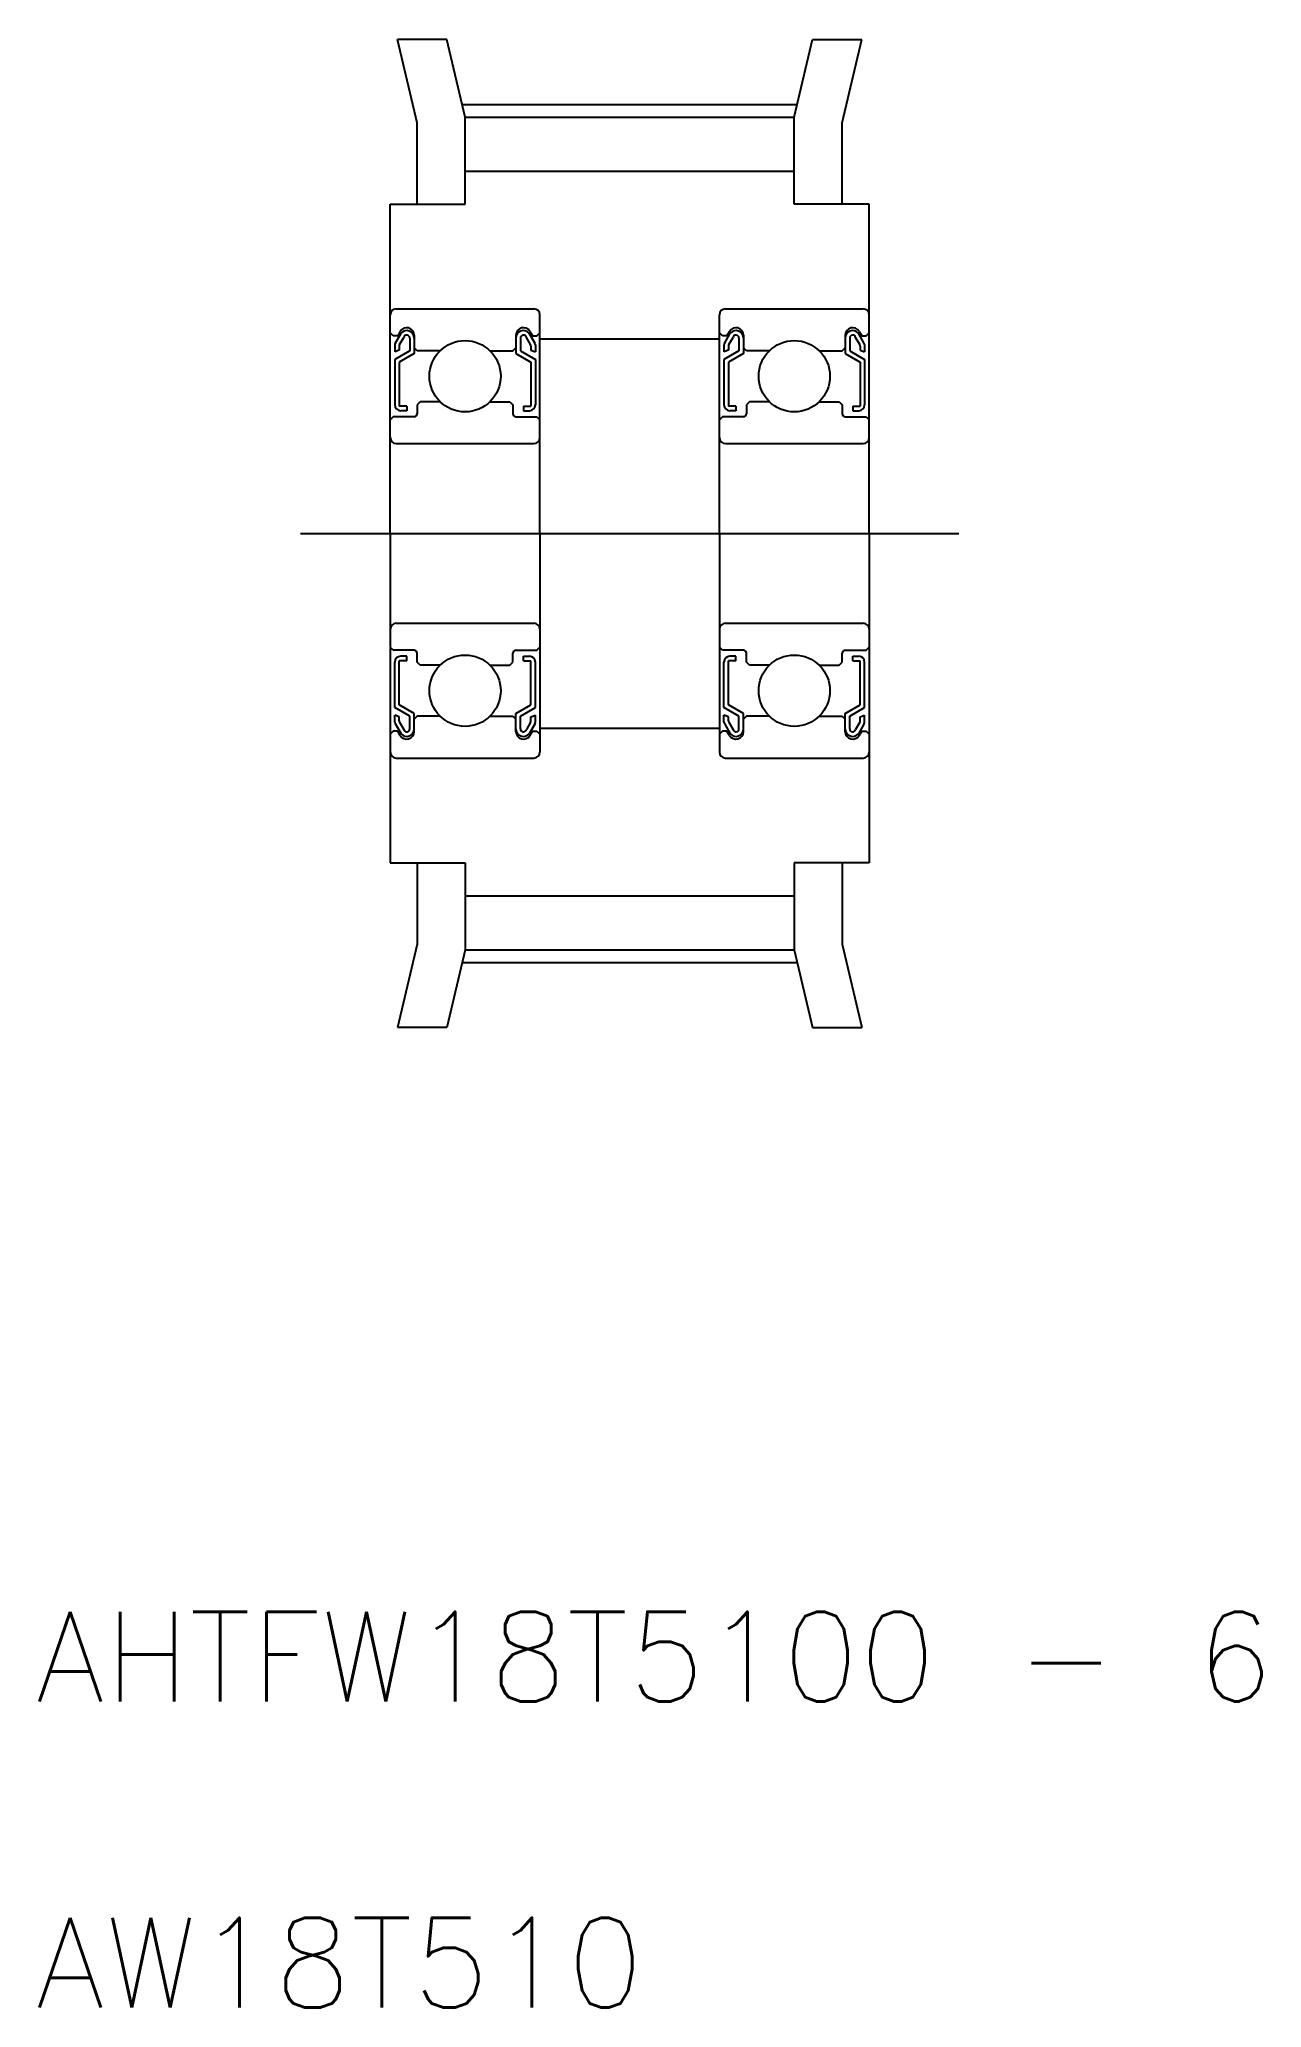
# Model space of a CAD drawing. Extents: x 22 to 62.8, y 0.3 to 66.
import ezdxf
from ezdxf.enums import TextEntityAlignment as Align

# ---------------------------------------------------------------- set-up
doc = ezdxf.new("R2010")
doc.units = 0
doc.linetypes.add('CENTER', pattern=[50.8, 31.75, -6.35, 6.35, -6.35])
doc.layers.get('0').update_dxf_attribs({"linetype": 'CONTINUOUS'})
doc.layers.add('CENTER', color=1, linetype='CONTINUOUS')
doc.styles.get("Standard").update_dxf_attribs({"font": 'txt.shx', "bigfont": 'bigfont.shx'})

msp = doc.modelspace()

# ---------------------------------------------------------------- linework, layer by layer
at = {"color": 7, "linetype": 'CONTINUOUS'}
for p, q in [((35.592, 66.043), (33.949, 66.043)), ((34.602, 63.258), (33.949, 66.043)), ((36.202, 63.443), (35.592, 66.043)), ((47.202, 63.443), (47.812, 66.043)), ((47.812, 66.043), (49.456, 66.043)), ((48.802, 63.258), (49.456, 66.043)), ((34.602, 60.543), (34.602, 63.258)), ((36.202, 63.443), (47.202, 63.443)), ((36.202, 60.543), (36.202, 63.443)), ((47.202, 60.543), (47.202, 63.443)), ((48.802, 60.543), (48.802, 63.258)), ((36.202, 61.643), (47.202, 61.643)), ((33.702, 49.543), (33.702, 60.543)), ((33.702, 60.543), (36.202, 60.543)), ((49.702, 60.543), (47.202, 60.543)), ((49.702, 49.543), (49.702, 60.543)), ((33.702, 49.543), (33.702, 56.843)), ((33.902, 57.043), (38.502, 57.043)), ((38.702, 49.543), (38.702, 56.843)), ((44.702, 49.543), (44.702, 56.843)), ((44.902, 57.043), (49.502, 57.043)), ((49.702, 49.543), (49.702, 56.843)), ((33.802, 56.143), (33.702, 56.243)), ((33.952, 56.143), (33.802, 56.143)), ((33.866, 55.889), (34.063, 56.231)), ((34.036, 56.288), (33.952, 56.143)), ((34.016, 55.849), (34.155, 56.09)), ((34.352, 56.068), (34.352, 55.643)), ((34.502, 56.163), (34.502, 55.743)), ((34.502, 56.068), (34.502, 55.556)), ((37.902, 56.163), (37.902, 55.743)), ((37.902, 56.068), (37.902, 55.556)), ((38.052, 56.068), (38.052, 55.643)), ((38.389, 55.849), (38.25, 56.09)), ((38.539, 55.889), (38.342, 56.231)), ((38.369, 56.288), (38.452, 56.143)), ((38.452, 56.143), (38.602, 56.143)), ((38.602, 56.143), (38.702, 56.243)), ((38.702, 56.043), (44.702, 56.043)), ((44.802, 56.143), (44.702, 56.243)), ((44.952, 56.143), (44.802, 56.143)), ((44.866, 55.889), (45.063, 56.231)), ((45.036, 56.288), (44.952, 56.143)), ((45.016, 55.849), (45.155, 56.09)), ((45.352, 56.068), (45.352, 55.643)), ((45.502, 56.163), (45.502, 55.743)), ((45.502, 56.068), (45.502, 55.556)), ((48.902, 56.163), (48.902, 55.743)), ((48.902, 56.068), (48.902, 55.556)), ((49.052, 56.068), (49.052, 55.643)), ((49.389, 55.849), (49.25, 56.09)), ((49.539, 55.889), (49.342, 56.231)), ((49.369, 56.288), (49.452, 56.143)), ((49.452, 56.143), (49.602, 56.143)), ((49.602, 56.143), (49.702, 56.243)), ((33.852, 55.839), (33.852, 55.606)), ((34.002, 55.661), (33.852, 55.606)), ((34.352, 55.643), (33.852, 55.354)), ((33.852, 55.354), (33.852, 53.843)), ((34.002, 55.799), (34.002, 55.661)), ((34.502, 55.556), (34.002, 55.268)), ((34.002, 55.268), (34.002, 53.793)), ((34.602, 55.643), (34.502, 55.743)), ((35.369, 55.643), (34.602, 55.643)), ((37.036, 55.643), (37.802, 55.643)), ((37.802, 55.643), (37.902, 55.743)), ((37.902, 55.556), (38.402, 55.268)), ((38.052, 55.643), (38.552, 55.354)), ((38.402, 55.799), (38.402, 55.661)), ((38.402, 55.661), (38.552, 55.606)), ((38.402, 55.268), (38.402, 53.793)), ((38.552, 55.839), (38.552, 55.606)), ((38.552, 55.354), (38.552, 53.843)), ((44.852, 55.839), (44.852, 55.606)), ((45.002, 55.661), (44.852, 55.606)), ((45.352, 55.643), (44.852, 55.354)), ((44.852, 55.354), (44.852, 53.843)), ((45.002, 55.799), (45.002, 55.661)), ((45.502, 55.556), (45.002, 55.268)), ((45.002, 55.268), (45.002, 53.793)), ((45.602, 55.643), (45.502, 55.743)), ((46.369, 55.643), (45.602, 55.643)), ((48.036, 55.643), (48.802, 55.643)), ((48.802, 55.643), (48.902, 55.743)), ((48.902, 55.556), (49.402, 55.268)), ((49.052, 55.643), (49.552, 55.354)), ((49.402, 55.799), (49.402, 55.661)), ((49.402, 55.661), (49.552, 55.606)), ((49.402, 55.268), (49.402, 53.793)), ((49.552, 55.839), (49.552, 55.606)), ((49.552, 55.354), (49.552, 53.843)), ((34.702, 53.943), (34.602, 53.843)), ((35.369, 53.943), (34.702, 53.943)), ((37.036, 53.943), (37.702, 53.943)), ((37.702, 53.943), (37.802, 53.843)), ((45.702, 53.943), (45.602, 53.843)), ((46.369, 53.943), (45.702, 53.943)), ((48.036, 53.943), (48.702, 53.943)), ((48.702, 53.943), (48.802, 53.843)), ((33.802, 53.443), (33.702, 53.343)), ((34.502, 53.443), (33.802, 53.443)), ((34.252, 53.793), (34.002, 53.793)), ((34.252, 53.643), (34.052, 53.643)), ((34.252, 53.793), (34.252, 53.643)), ((34.602, 53.843), (34.602, 53.543)), ((37.802, 53.843), (37.802, 53.543)), ((37.902, 53.443), (38.602, 53.443)), ((38.152, 53.793), (38.152, 53.643)), ((38.152, 53.793), (38.402, 53.793)), ((38.152, 53.643), (38.352, 53.643)), ((38.602, 53.443), (38.702, 53.343)), ((44.802, 53.443), (44.702, 53.343)), ((45.502, 53.443), (44.802, 53.443)), ((45.252, 53.793), (45.002, 53.793)), ((45.252, 53.643), (45.052, 53.643)), ((45.252, 53.793), (45.252, 53.643)), ((45.602, 53.843), (45.602, 53.543)), ((48.802, 53.843), (48.802, 53.543)), ((48.902, 53.443), (49.602, 53.443)), ((49.152, 53.793), (49.402, 53.793)), ((49.152, 53.793), (49.152, 53.643)), ((49.152, 53.643), (49.352, 53.643)), ((49.602, 53.443), (49.702, 53.343)), ((33.702, 53.193), (33.702, 53.193)), ((44.702, 53.193), (44.702, 53.193)), ((33.902, 52.543), (38.502, 52.543)), ((44.902, 52.543), (49.502, 52.543)), ((33.702, 51.368), (33.702, 51.368)), ((44.702, 51.368), (44.702, 51.368)), ((33.702, 49.543), (33.702, 38.543)), ((33.702, 49.543), (33.702, 42.243)), ((38.702, 49.543), (38.702, 42.243)), ((44.702, 49.543), (44.702, 42.243)), ((49.702, 49.543), (49.702, 38.543)), ((49.702, 49.543), (49.702, 42.243)), ((33.902, 46.543), (38.502, 46.543)), ((44.902, 46.543), (49.502, 46.543)), ((33.802, 45.643), (33.702, 45.743)), ((34.502, 45.643), (33.802, 45.643)), ((34.252, 45.443), (34.052, 45.443)), ((34.252, 45.293), (34.252, 45.443)), ((34.602, 45.243), (34.602, 45.543)), ((37.802, 45.243), (37.802, 45.543)), ((37.902, 45.643), (38.602, 45.643)), ((38.152, 45.293), (38.152, 45.443)), ((38.152, 45.443), (38.352, 45.443)), ((38.602, 45.643), (38.702, 45.743)), ((44.802, 45.643), (44.702, 45.743)), ((45.502, 45.643), (44.802, 45.643)), ((45.252, 45.443), (45.052, 45.443)), ((45.252, 45.293), (45.252, 45.443)), ((45.602, 45.243), (45.602, 45.543)), ((48.802, 45.243), (48.802, 45.543)), ((48.902, 45.643), (49.602, 45.643)), ((49.152, 45.443), (49.352, 45.443)), ((49.152, 45.293), (49.152, 45.443)), ((49.602, 45.643), (49.702, 45.743)), ((33.852, 43.732), (33.852, 45.243)), ((34.252, 45.293), (34.002, 45.293)), ((34.002, 43.818), (34.002, 45.293)), ((34.702, 45.143), (34.602, 45.243)), ((35.369, 45.143), (34.702, 45.143)), ((37.036, 45.143), (37.702, 45.143)), ((37.702, 45.143), (37.802, 45.243)), ((38.152, 45.293), (38.402, 45.293)), ((38.402, 43.818), (38.402, 45.293)), ((38.552, 43.732), (38.552, 45.243)), ((44.852, 43.732), (44.852, 45.243)), ((45.002, 43.818), (45.002, 45.293)), ((45.252, 45.293), (45.002, 45.293)), ((45.702, 45.143), (45.602, 45.243)), ((46.369, 45.143), (45.702, 45.143)), ((48.036, 45.143), (48.702, 45.143)), ((48.702, 45.143), (48.802, 45.243)), ((49.152, 45.293), (49.402, 45.293)), ((49.402, 43.818), (49.402, 45.293)), ((49.552, 43.732), (49.552, 45.243)), ((34.352, 43.443), (33.852, 43.732)), ((33.852, 43.246), (33.852, 43.479)), ((34.002, 43.425), (33.852, 43.479)), ((34.502, 43.53), (34.002, 43.818)), ((34.002, 43.287), (34.002, 43.425)), ((34.352, 43.018), (34.352, 43.443)), ((34.502, 43.018), (34.502, 43.53)), ((34.602, 43.443), (34.502, 43.343)), ((35.369, 43.443), (34.602, 43.443)), ((37.036, 43.443), (37.802, 43.443)), ((37.802, 43.443), (37.902, 43.343)), ((37.902, 43.53), (38.402, 43.818)), ((37.902, 43.018), (37.902, 43.53)), ((38.052, 43.443), (38.552, 43.732)), ((38.052, 43.018), (38.052, 43.443)), ((38.402, 43.425), (38.552, 43.479)), ((38.402, 43.287), (38.402, 43.425)), ((38.552, 43.246), (38.552, 43.479)), ((45.352, 43.443), (44.852, 43.732)), ((45.002, 43.425), (44.852, 43.479)), ((44.852, 43.246), (44.852, 43.479)), ((45.502, 43.53), (45.002, 43.818)), ((45.002, 43.287), (45.002, 43.425)), ((45.352, 43.018), (45.352, 43.443)), ((45.502, 43.018), (45.502, 43.53)), ((45.602, 43.443), (45.502, 43.343)), ((46.369, 43.443), (45.602, 43.443)), ((48.036, 43.443), (48.802, 43.443)), ((48.802, 43.443), (48.902, 43.343)), ((48.902, 43.53), (49.402, 43.818)), ((48.902, 43.018), (48.902, 43.53)), ((49.052, 43.443), (49.552, 43.732)), ((49.052, 43.018), (49.052, 43.443)), ((49.402, 43.425), (49.552, 43.479)), ((49.402, 43.287), (49.402, 43.425)), ((49.552, 43.246), (49.552, 43.479)), ((33.802, 42.943), (33.702, 42.843)), ((33.952, 42.943), (33.802, 42.943)), ((33.866, 43.196), (34.063, 42.855)), ((34.036, 42.798), (33.952, 42.943)), ((34.016, 43.237), (34.155, 42.996)), ((34.502, 42.923), (34.502, 43.343)), ((37.902, 42.923), (37.902, 43.343)), ((38.389, 43.237), (38.25, 42.996)), ((38.539, 43.196), (38.342, 42.855)), ((38.369, 42.798), (38.452, 42.943)), ((38.452, 42.943), (38.602, 42.943)), ((38.602, 42.943), (38.702, 42.843)), ((38.702, 43.043), (44.702, 43.043)), ((44.802, 42.943), (44.702, 42.843)), ((44.952, 42.943), (44.802, 42.943)), ((44.866, 43.196), (45.063, 42.855)), ((45.036, 42.798), (44.952, 42.943)), ((45.016, 43.237), (45.155, 42.996)), ((45.502, 42.923), (45.502, 43.343)), ((48.902, 42.923), (48.902, 43.343)), ((49.389, 43.237), (49.25, 42.996)), ((49.539, 43.196), (49.342, 42.855)), ((49.369, 42.798), (49.452, 42.943)), ((49.452, 42.943), (49.602, 42.943)), ((49.602, 42.943), (49.702, 42.843)), ((33.902, 42.043), (38.502, 42.043)), ((44.902, 42.043), (49.502, 42.043)), ((33.702, 38.543), (36.202, 38.543)), ((34.602, 38.543), (34.602, 35.828)), ((36.202, 38.543), (36.202, 35.643)), ((47.202, 38.543), (47.202, 35.643)), ((49.702, 38.543), (47.202, 38.543)), ((48.802, 38.543), (48.802, 35.828)), ((36.202, 37.443), (47.202, 37.443)), ((34.602, 35.828), (33.949, 33.043)), ((36.202, 35.643), (35.592, 33.043)), ((36.202, 35.643), (47.202, 35.643)), ((47.202, 35.643), (47.812, 33.043)), ((48.802, 35.828), (49.456, 33.043)), ((35.592, 33.043), (33.949, 33.043)), ((47.812, 33.043), (49.456, 33.043))]:
    msp.add_line(p, q, dxfattribs=at)
for centre in [(36.202, 54.793), (47.202, 54.793), (36.202, 44.293), (47.202, 44.293)]:
    msp.add_circle(centre, 1.191, dxfattribs=at)
for centre, radius, start, end in [((33.902, 56.843), 0.2, 90, 180), ((38.502, 56.843), 0.2, 0, 90), ((44.902, 56.843), 0.2, 90, 180), ((49.502, 56.843), 0.2, 0, 90), ((33.952, 55.839), 0.1, 150.00032, 180.0006), ((34.252, 56.163), 0.25, 359.99956, 150.00021), ((34.252, 56.068), 0.25, 0, 139.19441), ((34.252, 56.068), 0.1, 0, 167.12492), ((38.152, 56.163), 0.25, 29.99979, 180.00044), ((38.152, 56.068), 0.25, 40.80559, 180), ((38.152, 56.068), 0.1, 12.87508, 180), ((38.452, 55.839), 0.1, 359.9994, 29.99968), ((44.952, 55.839), 0.1, 150.00032, 180.0006), ((45.252, 56.163), 0.25, 359.99956, 150.00021), ((45.252, 56.068), 0.25, 0, 139.19441), ((45.252, 56.068), 0.1, 0, 167.12492), ((49.152, 56.163), 0.25, 29.99979, 180.00044), ((49.152, 56.068), 0.25, 40.80559, 180), ((49.152, 56.068), 0.1, 12.87508, 180), ((49.452, 55.839), 0.1, 359.9994, 29.99968), ((34.102, 55.799), 0.1, 150.00032, 180.0006), ((38.302, 55.799), 0.1, 359.9994, 29.99968), ((45.102, 55.799), 0.1, 150.00032, 180.0006), ((49.302, 55.799), 0.1, 359.9994, 29.99968), ((34.052, 53.843), 0.2, 180.00032, 270.00031), ((34.502, 53.543), 0.1, 270.00058, 0), ((37.902, 53.543), 0.1, 180, 269.99942), ((38.352, 53.843), 0.2, 269.99969, 359.99968), ((45.052, 53.843), 0.2, 180.00032, 270.00031), ((45.502, 53.543), 0.1, 270.00058, 0), ((48.902, 53.543), 0.1, 180, 269.99942), ((49.352, 53.843), 0.2, 269.99969, 359.99968), ((33.902, 52.743), 0.2, 180, 270), ((38.502, 52.743), 0.2, 270, 0), ((44.902, 52.743), 0.2, 180, 270), ((49.502, 52.743), 0.2, 270, 0), ((33.902, 46.343), 0.2, 90, 180), ((38.502, 46.343), 0.2, 0, 90), ((44.902, 46.343), 0.2, 90, 180), ((49.502, 46.343), 0.2, 0, 90), ((34.052, 45.243), 0.2, 89.99969, 179.99968), ((34.502, 45.543), 0.1, 0, 89.99942), ((37.902, 45.543), 0.1, 90.00058, 180), ((38.352, 45.243), 0.2, 0.00032, 90.00031), ((45.052, 45.243), 0.2, 89.99969, 179.99968), ((45.502, 45.543), 0.1, 0, 89.99942), ((48.902, 45.543), 0.1, 90.00058, 180), ((49.352, 45.243), 0.2, 0.00032, 90.00031), ((33.952, 43.246), 0.1, 179.9994, 209.99968), ((34.102, 43.287), 0.1, 179.9994, 209.99968), ((34.252, 42.923), 0.25, 209.99979, 0.00044), ((34.252, 43.018), 0.25, 220.80559, 0), ((34.252, 43.018), 0.1, 192.87508, 0), ((38.152, 43.018), 0.25, 180, 319.19441), ((38.152, 42.923), 0.25, 179.99956, 330.00021), ((38.152, 43.018), 0.1, 180, 347.12492), ((38.302, 43.287), 0.1, 330.00032, 0.0006), ((38.452, 43.246), 0.1, 330.00032, 0.0006), ((44.952, 43.246), 0.1, 179.9994, 209.99968), ((45.102, 43.287), 0.1, 179.9994, 209.99968), ((45.252, 42.923), 0.25, 209.99979, 0.00044), ((45.252, 43.018), 0.25, 220.80559, 0), ((45.252, 43.018), 0.1, 192.87508, 0), ((49.152, 43.018), 0.25, 180, 319.19441), ((49.152, 42.923), 0.25, 179.99956, 330.00021), ((49.152, 43.018), 0.1, 180, 347.12492), ((49.302, 43.287), 0.1, 330.00032, 0.0006), ((49.452, 43.246), 0.1, 330.00032, 0.0006), ((33.902, 42.243), 0.2, 180, 270), ((38.502, 42.243), 0.2, 270, 0), ((44.902, 42.243), 0.2, 180, 270), ((49.502, 42.243), 0.2, 270, 0)]:
    msp.add_arc(centre, radius, start, end, dxfattribs=at)
at = {"layer": 'CENTER', "color": 1, "linetype": 'CENTER'}
for p, q in [((36.103, 63.868), (47.302, 63.868)), ((30.702, 49.543), (52.702, 49.543)), ((36.103, 35.218), (47.302, 35.218))]:
    msp.add_line(p, q, dxfattribs=at)

# ---------------------------------------------------------------- texts
at = {"color": 7, "linetype": 'CONTINUOUS'}
for s, p in [('AHTFW18T5100 - 6', (21.852, 9.634)), ('AW18T510', (21.852, -0.586))]:
    msp.add_text(s, height=3, dxfattribs=at).set_placement(p, align=Align.BOTTOM_LEFT)

doc.saveas('drawing.dxf')
